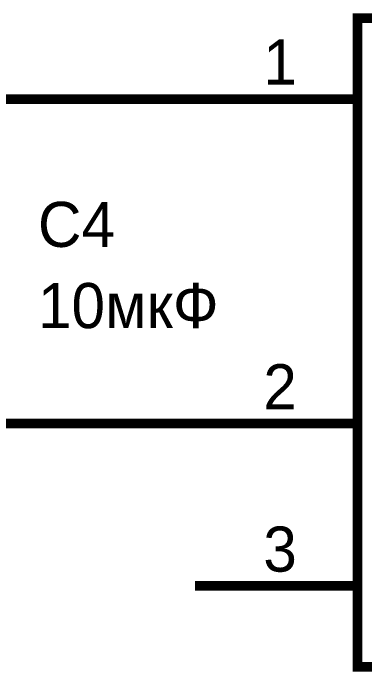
# Model space of a CAD drawing. Extents: x 0 to 594, y 0 to 420.
# Drawn here: x 39.52 to 50.36, y 224.84 to 245.14 of the extents above; entities that cross this region are included whole.
import ezdxf

# ---------------------------------------------------------------- set-up
doc = ezdxf.new("R2010")
doc.units = 0
doc.layers.add('SHEET', color=255, linetype='CONTINUOUS')

msp = doc.modelspace()

# ---------------------------------------------------------------- linework, layer by layer
at = {"layer": 'SHEET', "const_width": 0.3}
msp.add_lwpolyline([(50.131, 244.988), (72.618, 244.988), (72.618, 224.993), (50.131, 224.993), (50.131, 244.988)], close=True, dxfattribs=at)
for points in [[(35.128, 242.487), (35.128, 242.487), (35.128, 242.487), (45.13, 242.487)], [(50.131, 242.487), (45.13, 242.487)], [(27.644, 232.498), (27.644, 232.498), (35.128, 232.498), (35.128, 232.498), (45.13, 232.498)], [(50.131, 232.498), (45.13, 232.498)], [(50.131, 227.494), (45.13, 227.494)]]:
    msp.add_lwpolyline(points, dxfattribs=at)

# ---------------------------------------------------------------- texts
at = {"layer": 'SHEET'}
for s, height, p in [('1', 1.39, (47.231, 242.938)), ('C4', 1.3898, (40.285, 237.935)), ('10мкФ', 1.3898, (40.285, 235.433)), ('2', 1.39, (47.231, 232.932)), ('3', 1.39, (47.231, 227.929))]:
    msp.add_text(s, height=height, dxfattribs=at).set_placement(p)

doc.saveas('drawing.dxf')
